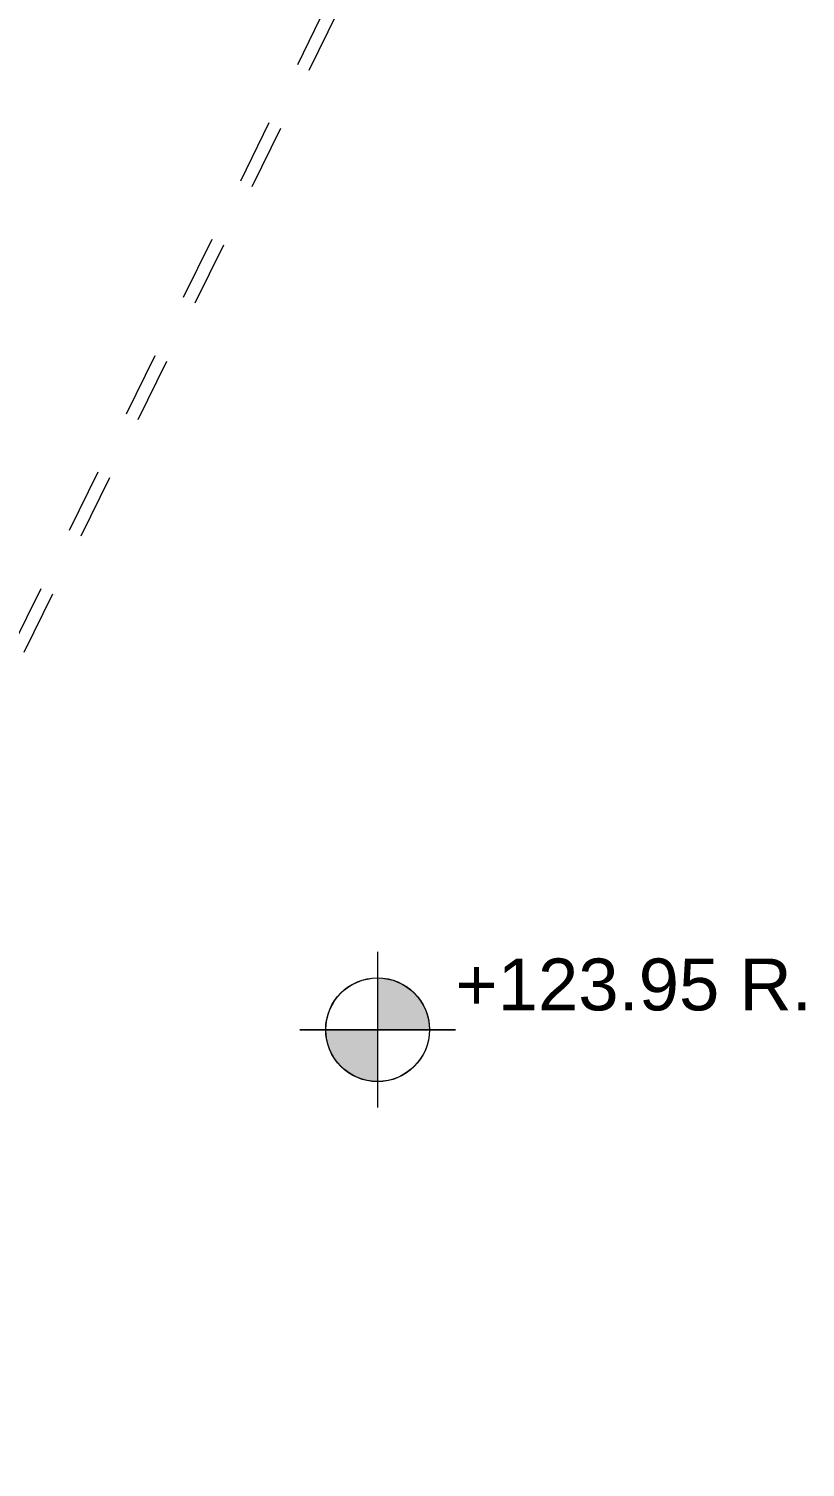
# Model space of a CAD drawing. Header units: centimetres. Extents: x 139057 to 200038, y 34824 to 80516.
# Drawn here: x 166347 to 166647, y 62821 to 63376 of the extents above; entities that cross this region are included whole.
import ezdxf

# ---------------------------------------------------------------- set-up
doc = ezdxf.new("R2010")
doc.units = ezdxf.units.CM
doc.header["$LTSCALE"] = 100
doc.linetypes.add('HIDDEN', pattern=[0.5, 0.25, -0.25])
doc.layers.add('441_SERRAMENTI_001-AM_0', color=1, linetype='Continuous', lineweight=0)
doc.layers.add('446_TESTI_001-AM_0', color=2, linetype='Continuous', lineweight=0)
doc.styles.add('Arial', font='arial.ttf')

msp = doc.modelspace()

# ---------------------------------------------------------------- hatches: boundary and pattern name
at = {"layer": '446_TESTI_001-AM_0'}
h = msp.add_hatch(color=256, dxfattribs=at)
h.paths.add_polyline_path([(166501.9, 62989.81, 0.414214), (166481.9, 63009.81), (166481.9, 62989.81)])
h.paths.add_polyline_path([(166461.9, 62989.81, 0.414214), (166481.9, 62969.81), (166481.9, 62989.81)])
h = msp.add_hatch(color=256, dxfattribs=at)
h.paths.add_polyline_path([(166501.91, 62989.73, 0.414214), (166481.91, 63009.73), (166481.91, 62989.73)])
h.paths.add_polyline_path([(166461.91, 62989.73, 0.414214), (166481.91, 62969.73), (166481.91, 62989.73)])

# ---------------------------------------------------------------- linework, layer by layer
at = {"layer": '441_SERRAMENTI_001-AM_0', "linetype": 'HIDDEN', "elevation": 0}
for points in [[(166187.22, 62823.21), (166596.09, 63658.17)], [(166191.72, 62821.03), (166600.09, 63655.04)]]:
    msp.add_lwpolyline(points, dxfattribs=at)
at = {"layer": '446_TESTI_001-AM_0'}
for p, q in [((166481.9, 63019.81, 0), (166481.9, 62959.81, 0)), ((166481.91, 63019.73, 0), (166481.91, 62959.73, 0)), ((166451.9, 62989.81, 0), (166511.9, 62989.81, 0)), ((166451.91, 62989.73, 0), (166511.91, 62989.73, 0))]:
    msp.add_line(p, q, dxfattribs=at)
for centre in [(166481.9, 62989.81, 0), (166481.91, 62989.73, 0)]:
    msp.add_circle(centre, 20, dxfattribs=at)

# ---------------------------------------------------------------- texts
at = {"layer": '446_TESTI_001-AM_0', "style": 'Arial'}
msp.add_text('+123.95 R.', height=20, dxfattribs=at).set_placement((166511.91, 62997.23, 0))

doc.saveas('drawing.dxf')
